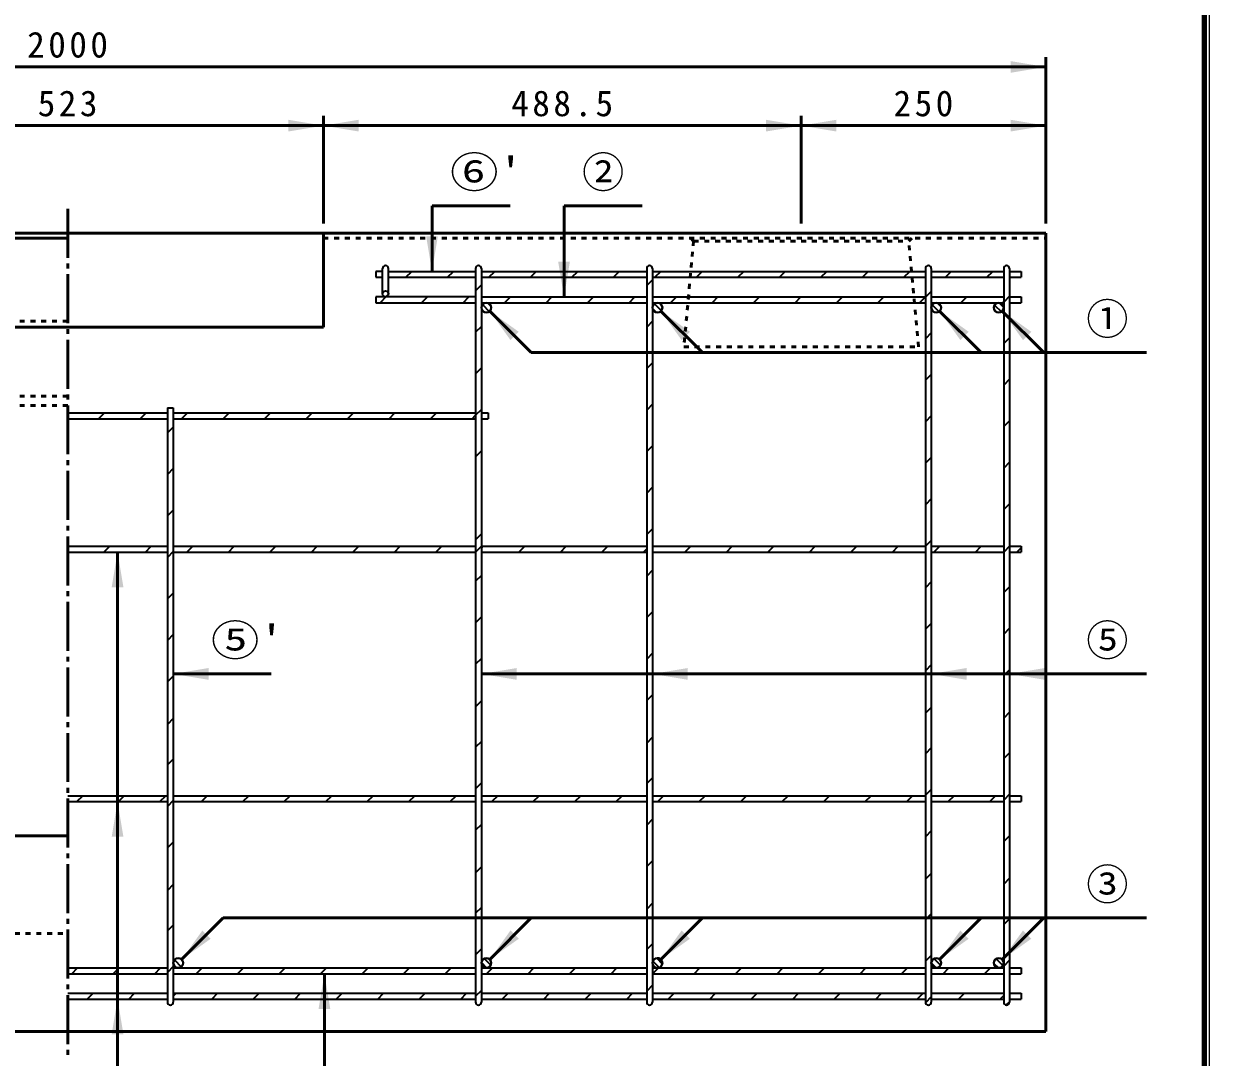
# Model space of a CAD drawing. Units: millimetres, scale not verified. Extents: x 100 to 4105, y 100 to 2870.
# Drawn here: x 2893 to 4105, y 816 to 1873 of the extents above; entities that cross this region are included whole.
import ezdxf
from ezdxf.enums import TextEntityAlignment as Align

# ---------------------------------------------------------------- set-up
doc = ezdxf.new("R2010")
doc.units = ezdxf.units.MM
doc.header["$LTSCALE"] = 5
doc.linetypes.add('USER1', pattern=[2.2, 1, -1.2])
doc.linetypes.add('USER2', pattern=[13.4, 10, -1.2, 1, -1.2])
doc.layers.add('V-nasSTD', color=7, linetype='Continuous', lineweight=50)
doc.styles.add('ＭＳ ゴシック', font='')
doc.styles.get('ＭＳ ゴシック').set_extended_font_data('MS Gothic')

msp = doc.modelspace()

# ---------------------------------------------------------------- hatches: boundary and pattern name
at = {"layer": 'V-nasSTD'}
for points in [[(3901.776, 1822.874), (3937.776, 1828.874), (3901.776, 1834.874)], [(3163.276, 1762.874), (3199.276, 1768.874), (3163.276, 1774.874)], [(3235.276, 1774.874), (3199.276, 1768.874), (3235.276, 1762.874)], [(3651.776, 1762.874), (3687.776, 1768.874), (3651.776, 1774.874)], [(3723.776, 1774.874), (3687.776, 1768.874), (3723.776, 1762.874)], [(3901.776, 1762.874), (3937.776, 1768.874), (3901.776, 1774.874)], [(3316.276, 1655.827), (3310.276, 1619.827), (3304.276, 1655.827)], [(3451.276, 1629.827), (3445.276, 1593.827), (3439.276, 1629.827)], [(3390.525, 1549.593), (3369.312, 1579.292), (3399.01, 1558.078)], [(3565.525, 1549.593), (3544.312, 1579.292), (3574.01, 1558.078)], [(3850.525, 1549.593), (3829.312, 1579.292), (3859.01, 1558.078)], [(3914.525, 1549.593), (3893.312, 1579.292), (3923.01, 1558.078)], [(2994.776, 1296.827), (2988.776, 1332.827), (2982.776, 1296.827)], [(3081.776, 1214.327), (3045.776, 1208.327), (3081.776, 1202.327)], [(3396.776, 1214.327), (3360.776, 1208.327), (3396.776, 1202.327)], [(3571.776, 1214.327), (3535.776, 1208.327), (3571.776, 1202.327)], [(3856.776, 1214.327), (3820.776, 1208.327), (3856.776, 1202.327)], [(3936.776, 1214.327), (3900.776, 1208.327), (3936.776, 1202.327)], [(2994.776, 1041.827), (2988.776, 1077.827), (2982.776, 1041.827)], [(3075.525, 946.061), (3054.312, 916.363), (3084.01, 937.576)], [(3390.525, 946.061), (3369.312, 916.363), (3399.01, 937.576)], [(3565.525, 946.061), (3544.312, 916.363), (3574.01, 937.576)], [(3850.525, 946.061), (3829.312, 916.363), (3859.01, 937.576)], [(3914.525, 946.061), (3893.312, 916.363), (3923.01, 937.576)], [(3206.276, 865.827), (3200.276, 901.827), (3194.276, 865.827)], [(2994.776, 839.827), (2988.776, 875.827), (2982.776, 839.827)]]:
    msp.add_hatch(color=256, dxfattribs=at).paths.add_polyline_path(points)

# ---------------------------------------------------------------- linework, layer by layer
at = {"layer": 'V-nasSTD', "lineweight": 100}
msp.add_line((4100, 105), (4100, 2865), dxfattribs=at)
at = {"layer": 'V-nasSTD'}
for p, q in [((3937.776, 1668.874), (3937.776, 1838.874)), ((1937.776, 1828.874), (3937.776, 1828.874)), ((3199.276, 1668.874), (3199.276, 1778.874)), ((3687.776, 1668.874), (3687.776, 1778.874)), ((2676.276, 1768.874), (3199.276, 1768.874)), ((3199.276, 1768.874), (3687.776, 1768.874)), ((3687.776, 1768.874), (3937.776, 1768.874)), ((3310.276, 1686.874), (3390.276, 1686.874)), ((3310.276, 1686.874), (3310.276, 1619.827)), ((3445.276, 1686.874), (3525.276, 1686.874)), ((3445.276, 1686.874), (3445.276, 1593.827)), ((3199.276, 1658.874), (2676.276, 1658.874)), ((2937.776, 1653.874), (2676.276, 1653.874)), ((3199.276, 1658.874), (3199.276, 1562.874)), ((3199.276, 1658.874), (3937.776, 1658.874)), ((3937.776, 1658.874), (3937.776, 842.874)), ((3411.738, 1536.865), (3369.312, 1579.292)), ((3586.738, 1536.865), (3544.312, 1579.292)), ((3871.738, 1536.865), (3829.312, 1579.292)), ((3935.738, 1536.865), (3893.312, 1579.292)), ((3199.276, 1562.874), (2676.276, 1562.874)), ((4040.776, 1536.865), (3411.738, 1536.865)), ((2988.776, 759.827), (2988.776, 1332.827)), ((3045.776, 1208.327), (3145.776, 1208.327)), ((4040.776, 1208.327), (3360.776, 1208.327)), ((2057.776, 1042.874), (2937.776, 1042.874)), ((3096.738, 958.789), (3054.312, 916.363)), ((4040.776, 958.789), (3096.738, 958.789)), ((3411.738, 958.789), (3369.312, 916.363)), ((3586.738, 958.789), (3544.312, 916.363)), ((3871.738, 958.789), (3829.312, 916.363)), ((3935.738, 958.789), (3893.312, 916.363)), ((3200.276, 759.827), (3200.276, 901.827)), ((1937.776, 842.874), (3937.776, 842.874))]:
    msp.add_line(p, q, dxfattribs=at)
at = {"layer": 'V-nasSTD', "linetype": 'USER2'}
msp.add_line((2937.776, 1683.874), (2937.776, 817.874), dxfattribs=at)
at = {"layer": 'V-nasSTD', "linetype": 'USER1'}
for p, q in [((3199.276, 1653.874), (3937.776, 1653.874)), ((3577.776, 1650.874), (3567.776, 1542.874)), ((3577.776, 1650.874), (3574.776, 1653.874)), ((3577.776, 1650.874), (3797.776, 1650.874)), ((3797.776, 1650.874), (3800.776, 1653.874)), ((3807.776, 1542.874), (3797.776, 1650.874)), ((2937.776, 1568.874), (2682.276, 1568.874)), ((3567.776, 1542.874), (3807.776, 1542.874)), ((2937.776, 1492.155), (2689.463, 1492.155)), ((2937.776, 1482.874), (1937.776, 1482.874)), ((1937.776, 942.874), (2937.776, 942.874))]:
    msp.add_line(p, q, dxfattribs=at)
at = {"layer": 'V-nasSTD', "lineweight": 35}
for p, q in [((3252.776, 1619.827), (3252.776, 1613.827)), ((3259.776, 1619.827), (3252.776, 1619.827)), ((3252.776, 1613.827), (3259.776, 1613.827)), ((3259.776, 1596.827), (3259.776, 1622.827)), ((3265.776, 1596.827), (3265.776, 1622.827)), ((3265.776, 1619.827), (3354.776, 1619.827)), ((3265.776, 1613.827), (3354.776, 1613.827)), ((3283.662, 1613.827), (3289.662, 1619.827)), ((3326.088, 1613.827), (3332.088, 1619.827)), ((3354.776, 1622.827), (3354.776, 872.827)), ((3360.776, 1622.827), (3360.776, 872.827)), ((3360.776, 1619.827), (3529.776, 1619.827)), ((3360.776, 1613.827), (3529.776, 1613.827)), ((3368.514, 1613.827), (3374.514, 1619.827)), ((3410.941, 1613.827), (3416.941, 1619.827)), ((3453.367, 1613.827), (3459.367, 1619.827)), ((3495.794, 1613.827), (3501.794, 1619.827)), ((3529.776, 1622.827), (3529.776, 872.827)), ((3535.776, 1622.827), (3535.776, 872.827)), ((3535.776, 1619.827), (3814.776, 1619.827)), ((3535.776, 1613.827), (3814.776, 1613.827)), ((3544.22, 1619.827), (3538.22, 1613.827)), ((3586.646, 1619.827), (3580.646, 1613.827)), ((3629.073, 1619.827), (3623.073, 1613.827)), ((3671.499, 1619.827), (3665.499, 1613.827)), ((3707.926, 1613.827), (3713.926, 1619.827)), ((3750.352, 1613.827), (3756.352, 1619.827)), ((3792.778, 1613.827), (3798.778, 1619.827)), ((3814.776, 1622.827), (3814.776, 872.827)), ((3820.776, 1622.827), (3820.776, 872.827)), ((3820.776, 1619.827), (3894.776, 1619.827)), ((3820.776, 1613.827), (3894.776, 1613.827)), ((3835.205, 1613.827), (3841.205, 1619.827)), ((3877.631, 1613.827), (3883.631, 1619.827)), ((3894.776, 1622.827), (3894.776, 872.827)), ((3900.776, 1622.827), (3900.776, 872.827)), ((3900.776, 1619.827), (3912.776, 1619.827)), ((3900.776, 1613.827), (3912.776, 1613.827)), ((3912.776, 1619.827), (3912.776, 1613.827)), ((3360.776, 1606.043), (3354.776, 1600.043)), ((3535.776, 1611.338), (3529.776, 1605.338)), ((3354.776, 1593.827), (3252.776, 1593.827)), ((3252.776, 1593.827), (3252.776, 1587.827)), ((3263.162, 1593.827), (3257.162, 1587.827)), ((3265.747, 1596.413), (3263.19, 1593.856)), ((3299.588, 1587.827), (3305.588, 1593.827)), ((3342.014, 1587.827), (3348.014, 1593.827)), ((3360.776, 1593.827), (3529.776, 1593.827)), ((3384.441, 1587.827), (3390.441, 1593.827)), ((3426.867, 1587.827), (3432.867, 1593.827)), ((3469.294, 1587.827), (3475.294, 1593.827)), ((3511.72, 1587.827), (3517.72, 1593.827)), ((3535.776, 1593.827), (3814.776, 1593.827)), ((3554.146, 1587.827), (3560.146, 1593.827)), ((3602.573, 1593.827), (3596.573, 1587.827)), ((3644.999, 1593.827), (3638.999, 1587.827)), ((3681.426, 1587.827), (3687.426, 1593.827)), ((3723.852, 1587.827), (3729.852, 1593.827)), ((3766.278, 1587.827), (3772.278, 1593.827)), ((3808.705, 1587.827), (3814.705, 1593.827)), ((3820.776, 1599.353), (3814.776, 1593.353)), ((3820.776, 1593.827), (3894.776, 1593.827)), ((3851.131, 1587.827), (3857.131, 1593.827)), ((3893.558, 1587.827), (3894.776, 1589.045)), ((3900.776, 1594.5), (3894.776, 1588.5)), ((3900.776, 1593.827), (3912.776, 1593.827)), ((3912.776, 1593.827), (3912.776, 1587.827)), ((3252.776, 1587.827), (3354.776, 1587.827)), ((3360.776, 1587.827), (3529.776, 1587.827)), ((3361.824, 1585.89), (3368.839, 1578.875)), ((3367.152, 1587.634), (3370.583, 1584.203)), ((3535.776, 1587.827), (3814.776, 1587.827)), ((3535.969, 1581.451), (3539.4, 1578.02)), ((3537.713, 1586.779), (3544.728, 1579.764)), ((3820.776, 1587.827), (3894.776, 1587.827)), ((3821.664, 1585.671), (3828.62, 1578.714)), ((3826.656, 1587.749), (3830.698, 1583.707)), ((3885.521, 1585.453), (3892.402, 1578.572)), ((3890.239, 1587.806), (3894.755, 1583.29)), ((3900.776, 1587.827), (3912.776, 1587.827)), ((3535.776, 1568.911), (3529.776, 1562.911)), ((3360.776, 1563.617), (3354.776, 1557.617)), ((3820.776, 1556.926), (3814.776, 1550.926)), ((3900.776, 1552.074), (3894.776, 1546.074)), ((3360.776, 1521.19), (3354.776, 1515.19)), ((3535.776, 1526.485), (3529.776, 1520.485)), ((3820.776, 1514.5), (3814.776, 1508.5)), ((3900.776, 1509.647), (3894.776, 1503.647)), ((3039.776, 1480.282), (3039.776, 872.779)), ((3039.776, 1480.282), (3045.776, 1480.282)), ((3045.776, 1480.282), (3045.776, 872.779)), ((3535.776, 1484.058), (3529.776, 1478.058)), ((2937.776, 1475.282), (3039.776, 1475.282)), ((2937.776, 1469.282), (3039.776, 1469.282)), ((2969.456, 1469.282), (2975.456, 1475.282)), ((3011.882, 1469.282), (3017.882, 1475.282)), ((3045.776, 1475.282), (3354.776, 1475.282)), ((3045.776, 1469.282), (3354.776, 1469.282)), ((3060.309, 1475.282), (3054.309, 1469.282)), ((3096.735, 1469.282), (3102.735, 1475.282)), ((3139.162, 1469.282), (3145.162, 1475.282)), ((3181.588, 1469.282), (3187.588, 1475.282)), ((3224.014, 1469.282), (3230.014, 1475.282)), ((3266.441, 1469.282), (3272.441, 1475.282)), ((3308.867, 1469.282), (3314.867, 1475.282)), ((3351.294, 1469.282), (3354.776, 1472.764)), ((3360.776, 1478.764), (3354.776, 1472.764)), ((3360.776, 1475.282), (3367.776, 1475.282)), ((3360.776, 1469.282), (3367.776, 1469.282)), ((3367.776, 1475.282), (3367.776, 1469.282)), ((3820.776, 1472.074), (3814.776, 1466.074)), ((3900.776, 1467.221), (3894.776, 1461.221)), ((3045.776, 1460.749), (3039.776, 1454.749)), ((3360.776, 1436.338), (3354.776, 1430.338)), ((3535.776, 1441.632), (3529.776, 1435.632)), ((3045.776, 1418.322), (3039.776, 1412.322)), ((3820.776, 1429.647), (3814.776, 1423.647)), ((3900.776, 1424.794), (3894.776, 1418.794)), ((3535.776, 1399.206), (3529.776, 1393.206)), ((3820.776, 1387.221), (3814.776, 1381.221)), ((3900.776, 1382.368), (3894.776, 1376.368)), ((3045.776, 1375.896), (3039.776, 1369.896)), ((3360.776, 1351.485), (3354.776, 1345.485)), ((3535.776, 1356.779), (3529.776, 1350.779)), ((2937.776, 1338.827), (3039.776, 1338.827)), ((2937.776, 1338.147), (2938.456, 1338.827)), ((2974.882, 1332.827), (2980.882, 1338.827)), ((3017.309, 1332.827), (3023.309, 1338.827)), ((3045.776, 1333.47), (3039.776, 1327.47)), ((3045.776, 1338.827), (3354.776, 1338.827)), ((3059.735, 1332.827), (3065.735, 1338.827)), ((3102.162, 1332.827), (3108.162, 1338.827)), ((3144.588, 1332.827), (3150.588, 1338.827)), ((3187.014, 1332.827), (3193.014, 1338.827)), ((3229.441, 1332.827), (3235.441, 1338.827)), ((3271.867, 1332.827), (3277.867, 1338.827)), ((3314.294, 1332.827), (3320.294, 1338.827)), ((3360.776, 1338.911), (3354.776, 1332.911)), ((3360.776, 1338.827), (3529.776, 1338.827)), ((3362.72, 1338.827), (3360.776, 1336.883)), ((3399.146, 1332.827), (3405.146, 1338.827)), ((3441.573, 1332.827), (3447.573, 1338.827)), ((3483.999, 1332.827), (3489.999, 1338.827)), ((3526.426, 1332.827), (3529.776, 1336.178)), ((3535.776, 1338.827), (3814.776, 1338.827)), ((3574.852, 1338.827), (3568.852, 1332.827)), ((3611.278, 1332.827), (3617.278, 1338.827)), ((3653.705, 1332.827), (3659.705, 1338.827)), ((3696.131, 1332.827), (3702.131, 1338.827)), ((3738.558, 1332.827), (3744.558, 1338.827)), ((3780.984, 1332.827), (3786.984, 1338.827)), ((3820.776, 1344.794), (3814.776, 1338.794)), ((3820.776, 1338.827), (3894.776, 1338.827)), ((3823.41, 1332.827), (3829.41, 1338.827)), ((3865.837, 1332.827), (3871.837, 1338.827)), ((3900.776, 1338.92), (3894.776, 1332.92)), ((3900.776, 1338.827), (3912.776, 1338.827)), ((3908.263, 1332.827), (3912.776, 1337.34)), ((3912.776, 1338.827), (3912.776, 1332.827)), ((2937.776, 1332.827), (3039.776, 1332.827)), ((3045.776, 1332.827), (3354.776, 1332.827)), ((3360.776, 1332.827), (3529.776, 1332.827)), ((3535.776, 1332.827), (3814.776, 1332.827)), ((3820.776, 1332.827), (3894.776, 1332.827)), ((3900.776, 1332.827), (3912.776, 1332.827)), ((3535.776, 1314.353), (3529.776, 1308.353)), ((3360.776, 1309.058), (3354.776, 1303.058)), ((3820.776, 1302.368), (3814.776, 1296.368)), ((3900.776, 1297.515), (3894.776, 1291.515)), ((3045.776, 1291.043), (3039.776, 1285.043)), ((3360.776, 1266.632), (3354.776, 1260.632)), ((3535.776, 1271.926), (3529.776, 1265.926)), ((3045.776, 1248.617), (3039.776, 1242.617)), ((3820.776, 1259.942), (3814.776, 1253.942)), ((3900.776, 1255.089), (3894.776, 1249.089)), ((3535.776, 1229.5), (3529.776, 1223.5)), ((3360.776, 1224.206), (3354.776, 1218.206)), ((3820.776, 1217.515), (3814.776, 1211.515)), ((3900.776, 1212.662), (3894.776, 1206.662)), ((3045.776, 1206.19), (3039.776, 1200.19)), ((3360.776, 1180.758), (3354.776, 1174.758)), ((3535.776, 1187.074), (3529.776, 1181.074)), ((3820.776, 1174.067), (3814.776, 1168.067)), ((3900.776, 1169.215), (3894.776, 1163.215)), ((3045.776, 1162.743), (3039.776, 1156.743)), ((3535.776, 1143.626), (3529.776, 1137.626)), ((3360.776, 1139.353), (3354.776, 1133.353)), ((3820.776, 1132.662), (3814.776, 1126.662)), ((3900.776, 1127.809), (3894.776, 1121.809)), ((3045.776, 1121.338), (3039.776, 1115.338)), ((3360.776, 1096.926), (3354.776, 1090.926)), ((3535.776, 1102.221), (3529.776, 1096.221)), ((2937.776, 1083.827), (3039.776, 1083.827)), ((2947.162, 1077.827), (2953.162, 1083.827)), ((2989.588, 1077.827), (2995.588, 1083.827)), ((3032.014, 1077.827), (3038.014, 1083.827)), ((3045.776, 1078.911), (3039.776, 1072.911)), ((3045.776, 1083.827), (3354.776, 1083.827)), ((3074.441, 1077.827), (3080.441, 1083.827)), ((3116.867, 1077.827), (3122.867, 1083.827)), ((3159.294, 1077.827), (3165.294, 1083.827)), ((3201.72, 1077.827), (3207.72, 1083.827)), ((3244.146, 1077.827), (3250.146, 1083.827)), ((3286.573, 1077.827), (3292.573, 1083.827)), ((3328.999, 1077.827), (3334.999, 1083.827)), ((3360.776, 1083.827), (3529.776, 1083.827)), ((3377.426, 1083.827), (3371.426, 1077.827)), ((3413.852, 1077.827), (3419.852, 1083.827)), ((3456.278, 1077.827), (3462.278, 1083.827)), ((3498.705, 1077.827), (3504.705, 1083.827)), ((3535.776, 1083.827), (3814.776, 1083.827)), ((3541.131, 1077.827), (3547.131, 1083.827)), ((3583.558, 1077.827), (3589.558, 1083.827)), ((3625.984, 1077.827), (3631.984, 1083.827)), ((3668.41, 1077.827), (3674.41, 1083.827)), ((3710.837, 1077.827), (3716.837, 1083.827)), ((3753.263, 1077.827), (3759.263, 1083.827)), ((3795.69, 1077.827), (3801.69, 1083.827)), ((3820.776, 1090.236), (3814.776, 1084.236)), ((3820.776, 1083.827), (3894.776, 1083.827)), ((3838.116, 1077.827), (3844.116, 1083.827)), ((3880.543, 1077.827), (3886.543, 1083.827)), ((3900.776, 1085.383), (3894.776, 1079.383)), ((3900.776, 1083.827), (3912.776, 1083.827)), ((3912.776, 1083.827), (3912.776, 1077.827)), ((2937.776, 1077.827), (3039.776, 1077.827)), ((3045.776, 1077.827), (3354.776, 1077.827)), ((3360.776, 1077.827), (3529.776, 1077.827)), ((3535.776, 1077.827), (3814.776, 1077.827)), ((3820.776, 1077.827), (3894.776, 1077.827)), ((3900.776, 1077.827), (3912.776, 1077.827)), ((3535.776, 1059.794), (3529.776, 1053.794)), ((3360.776, 1054.5), (3354.776, 1048.5)), ((3820.776, 1047.809), (3814.776, 1041.809)), ((3900.776, 1042.957), (3894.776, 1036.957)), ((3045.776, 1036.485), (3039.776, 1030.485)), ((3360.776, 1011.052), (3354.776, 1005.052)), ((3535.776, 1017.368), (3529.776, 1011.368)), ((3820.776, 1004.362), (3814.776, 998.362)), ((3900.776, 999.509), (3894.776, 993.509)), ((3045.776, 993.037), (3039.776, 987.037)), ((3535.776, 973.92), (3529.776, 967.92)), ((3360.776, 969.647), (3354.776, 963.647)), ((3820.776, 962.957), (3814.776, 956.957)), ((3900.776, 958.104), (3894.776, 952.104)), ((3045.776, 951.632), (3039.776, 945.632)), ((3360.776, 927.221), (3354.776, 921.221)), ((3535.776, 932.515), (3529.776, 926.515)), ((3045.776, 909.206), (3039.776, 903.206)), ((3046.874, 915.953), (3053.902, 908.924)), ((3052.312, 917.585), (3055.534, 914.363)), ((3360.788, 913.166), (3366.115, 907.839)), ((3363.665, 917.359), (3370.309, 910.716)), ((3536.109, 914.621), (3542.57, 908.16)), ((3540.03, 917.771), (3545.72, 912.081)), ((3820.776, 920.53), (3814.776, 914.53)), ((3820.776, 912.796), (3825.746, 907.827)), ((3823.411, 917.232), (3830.182, 910.462)), ((3884.793, 912.42), (3889.369, 907.844)), ((3887.182, 917.101), (3894.051, 910.233)), ((3900.776, 915.677), (3894.776, 909.677)), ((2937.776, 907.827), (3039.776, 907.827)), ((2937.776, 901.827), (3039.776, 901.827)), ((2941.873, 901.827), (2947.873, 907.827)), ((2984.299, 901.827), (2990.299, 907.827)), ((3026.726, 901.827), (3032.726, 907.827)), ((3045.776, 907.827), (3354.776, 907.827)), ((3045.776, 901.827), (3354.776, 901.827)), ((3075.152, 907.827), (3069.152, 901.827)), ((3117.579, 907.827), (3111.579, 901.827)), ((3160.005, 907.827), (3154.005, 901.827)), ((3196.431, 901.827), (3202.431, 907.827)), ((3238.858, 901.827), (3244.858, 907.827)), ((3281.284, 901.827), (3287.284, 907.827)), ((3323.711, 901.827), (3329.711, 907.827)), ((3360.776, 907.827), (3529.776, 907.827)), ((3360.776, 901.827), (3529.776, 901.827)), ((3366.137, 901.827), (3372.137, 907.827)), ((3408.563, 901.827), (3414.563, 907.827)), ((3450.99, 901.827), (3456.99, 907.827)), ((3493.416, 901.827), (3499.416, 907.827)), ((3535.776, 907.827), (3814.776, 907.827)), ((3535.776, 901.827), (3814.776, 901.827)), ((3535.843, 901.827), (3541.843, 907.827)), ((3578.269, 901.827), (3584.269, 907.827)), ((3620.696, 901.827), (3626.696, 907.827)), ((3663.122, 901.827), (3669.122, 907.827)), ((3705.548, 901.827), (3711.548, 907.827)), ((3747.975, 901.827), (3753.975, 907.827)), ((3790.401, 901.827), (3796.401, 907.827)), ((3820.776, 907.827), (3894.776, 907.827)), ((3820.776, 901.827), (3894.776, 901.827)), ((3832.828, 901.827), (3838.828, 907.827)), ((3875.254, 901.827), (3881.254, 907.827)), ((3900.776, 907.827), (3912.776, 907.827)), ((3900.776, 901.827), (3912.776, 901.827)), ((3912.776, 907.827), (3912.776, 901.827)), ((3535.776, 890.089), (3529.776, 884.089)), ((2937.776, 881.827), (3039.776, 881.827)), ((2937.776, 875.827), (3039.776, 875.827)), ((2957.794, 875.827), (2963.794, 881.827)), ((3000.22, 875.827), (3006.22, 881.827)), ((3045.776, 881.827), (3354.776, 881.827)), ((3048.646, 881.827), (3045.776, 878.957)), ((3045.776, 875.827), (3354.776, 875.827)), ((3091.073, 881.827), (3085.073, 875.827)), ((3133.499, 881.827), (3127.499, 875.827)), ((3169.926, 875.827), (3175.926, 881.827)), ((3212.352, 875.827), (3218.352, 881.827)), ((3254.778, 875.827), (3260.778, 881.827)), ((3297.205, 875.827), (3303.205, 881.827)), ((3339.631, 875.827), (3345.631, 881.827)), ((3360.776, 884.794), (3354.776, 878.794)), ((3360.776, 881.827), (3529.776, 881.827)), ((3360.776, 875.827), (3529.776, 875.827)), ((3382.058, 875.827), (3388.058, 881.827)), ((3424.484, 875.827), (3430.484, 881.827)), ((3466.91, 875.827), (3472.91, 881.827)), ((3509.337, 875.827), (3515.337, 881.827)), ((3535.776, 881.827), (3814.776, 881.827)), ((3535.776, 875.827), (3814.776, 875.827)), ((3551.763, 875.827), (3557.763, 881.827)), ((3594.19, 875.827), (3600.19, 881.827)), ((3636.616, 875.827), (3642.616, 881.827)), ((3679.043, 875.827), (3685.043, 881.827)), ((3721.469, 875.827), (3727.469, 881.827)), ((3763.895, 875.827), (3769.895, 881.827)), ((3806.322, 875.827), (3812.322, 881.827)), ((3820.776, 878.104), (3814.776, 872.104)), ((3820.776, 881.827), (3894.776, 881.827)), ((3820.776, 875.827), (3894.776, 875.827)), ((3848.748, 875.827), (3854.748, 881.827)), ((3891.175, 875.827), (3894.776, 879.429)), ((3900.776, 873.251), (3897.379, 869.853)), ((3900.776, 881.827), (3912.776, 881.827)), ((3900.776, 875.827), (3912.776, 875.827)), ((3912.776, 881.827), (3912.776, 875.827))]:
    msp.add_line(p, q, dxfattribs=at)
at = {"layer": 'V-nasSTD', "lineweight": 13}
msp.add_lwpolyline([(100, 100), (100, 2870), (4105, 2870), (4105, 100)], close=True, dxfattribs=at)
at = {"layer": 'V-nasSTD', "lineweight": 35}
for centre, radius in [((3262.776, 1596.827), 3), ((3365.776, 1582.827), 5), ((3540.776, 1582.827), 5), ((3825.776, 1582.827), 5), ((3889.776, 1582.827), 5), ((3050.776, 912.827), 5), ((3365.776, 912.827), 5), ((3540.776, 912.827), 5), ((3825.776, 912.827), 5), ((3889.776, 912.827), 5)]:
    msp.add_circle(centre, radius, dxfattribs=at)
for centre, radius, start, end in [((3262.776, 1622.827), 3, 0, 180), ((3357.776, 1622.827), 3, 0, 180), ((3532.776, 1622.827), 3, 0, 180), ((3817.776, 1622.827), 3, 0, 180), ((3897.776, 1622.827), 3, 0, 180), ((3365.776, 1582.827), 5, 90, 180), ((3365.776, 1582.827), 5, 180, 90), ((3540.776, 1582.827), 5, 180, 90), ((3540.776, 1582.827), 5, 90, 180), ((3825.776, 1582.827), 5, 90, 180), ((3825.776, 1582.827), 5, 180, 90), ((3889.776, 1582.827), 5, 90, 0), ((3889.776, 1582.827), 5, 0, 90), ((3050.776, 912.827), 5, 270, 180), ((3050.776, 912.827), 5, 180, 270), ((3365.776, 912.827), 5, 270, 180), ((3365.776, 912.827), 5, 180, 270), ((3540.776, 912.827), 5, 282.04146, 180), ((3540.776, 912.827), 5, 180, 270), ((3825.776, 912.827), 5, 270, 180), ((3825.776, 912.827), 5, 180, 270), ((3889.776, 912.827), 5, 0, 270), ((3889.776, 912.827), 5, 270, 0), ((3540.776, 912.827), 5, 270, 282.04146), ((3042.776, 872.827), 3, 180, 0), ((3357.776, 872.827), 3, 180, 0), ((3532.776, 872.827), 3, 180, 0), ((3817.776, 872.827), 3, 180, 0), ((3897.776, 872.827), 3, 180, 0)]:
    msp.add_arc(centre, radius, start, end, dxfattribs=at)

# ---------------------------------------------------------------- texts
at = {"layer": 'V-nasSTD', "style": 'ＭＳ ゴシック', "width": 1.15}
for s, p in [("⑥'", (3328.676, 1737.074)), ("⑤'", (3084.176, 1258.527))]:
    msp.add_text(s, height=31.67, dxfattribs=at).set_placement(p, align=Align.TOP_LEFT)
at = {"layer": 'V-nasSTD', "style": 'ＭＳ ゴシック'}
for s, p in [('②', (3463.676, 1737.074)), ('①', (3979.176, 1587.065)), ('⑤', (3979.176, 1258.527)), ('③', (3979.176, 1008.989))]:
    msp.add_text(s, height=31.67, dxfattribs=at).set_placement(p, align=Align.TOP_LEFT)
at = {"layer": 'V-nasSTD', "char_height": 26.39, "attachment_point": 1, "style": 'ＭＳ ゴシック'}
for s, insert in [('\\T1.2;2000', (2896.376, 1864.874)), ('\\T1.2;523', (2907.176, 1804.874)), ('\\T1.2;488.5', (3391.326, 1804.874)), ('\\T1.2;250', (3782.176, 1804.874))]:
    msp.add_mtext(s, dxfattribs=dict(at, insert=insert))

doc.saveas('drawing.dxf')
